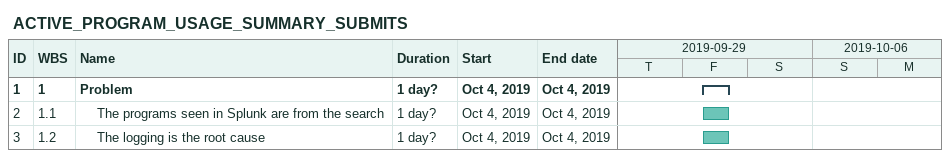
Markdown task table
ACTIVE_PROGRAM_USAGE_SUMMARY_SUBMITS

| ID | WBS | Task | Duration | Start | Finish |
|---|---|---|---|---|---|
| 1 | 1 | **Problem** | 1d? | 2019-10-04 | 2019-10-04 |
| 2 | 1.1 | The programs seen in Splunk are from the search | 1d? | 2019-10-04 | 2019-10-04 |
| 3 | 1.2 | The logging is the root cause | 1d? | 2019-10-04 | 2019-10-04 |
